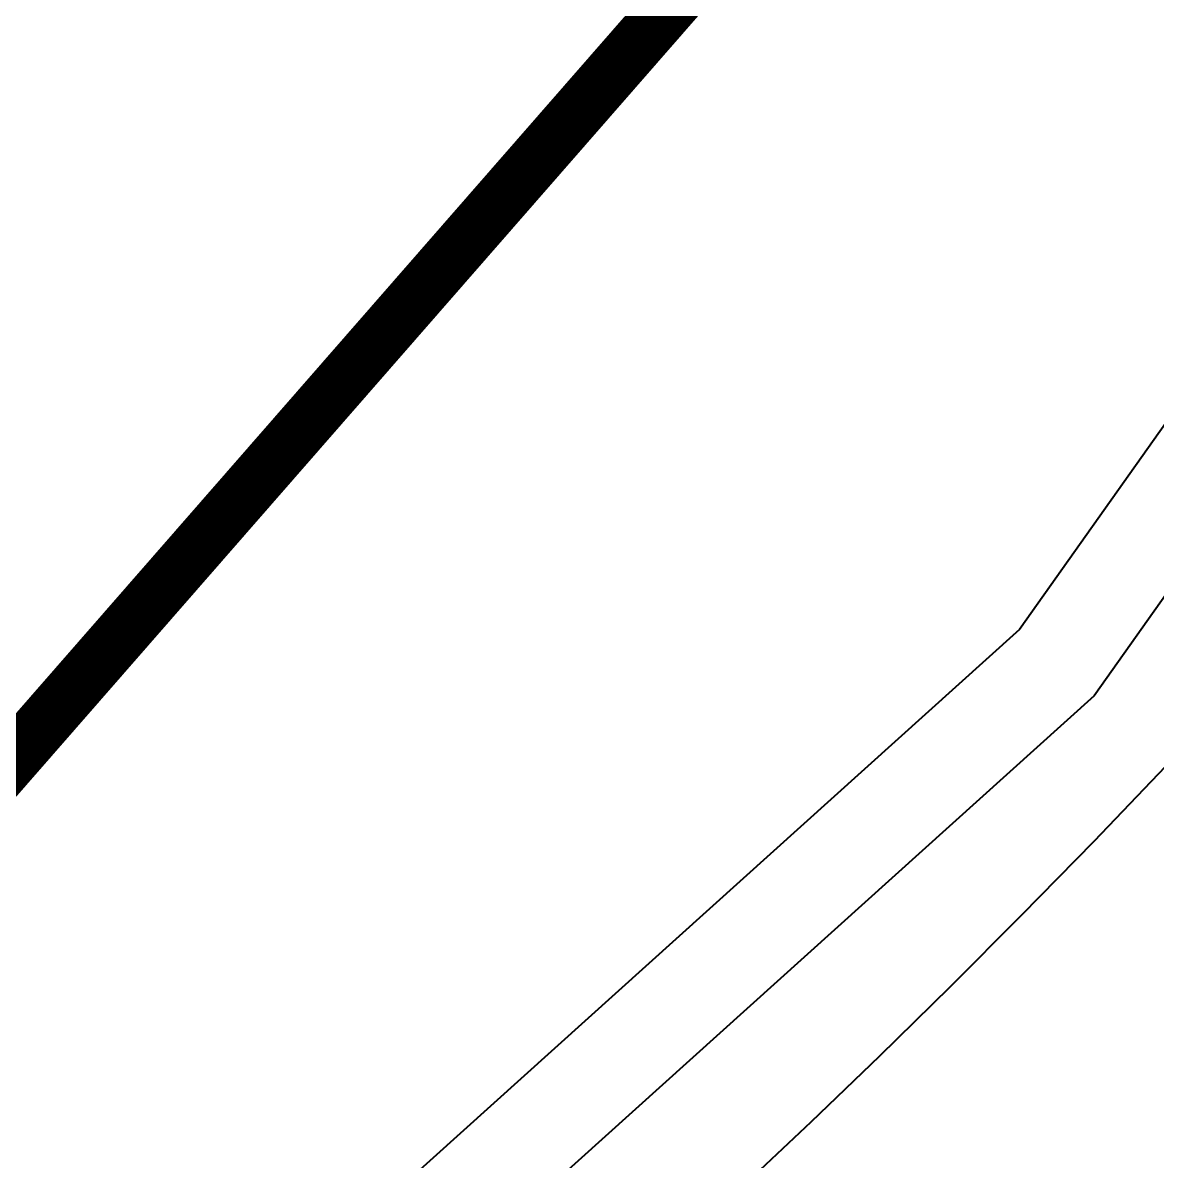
# Model space of a CAD drawing. Header units: metres. Extents: x 561401 to 594056, y 8460144 to 8508504.
# Drawn here: x 572865.59 to 572875.88, y 8476434.75 to 8476445.08 of the extents above; entities that cross this region are included whole.
import ezdxf

# ---------------------------------------------------------------- set-up
doc = ezdxf.new("R2010")
doc.units = ezdxf.units.M
doc.layers.add('1.1. DERECHO DE VIA', color=230, linetype='Continuous')
doc.layers.add('1.1. VIA EXISTENTE', color=252, linetype='Continuous')

msp = doc.modelspace()

# ---------------------------------------------------------------- linework, layer by layer
at = {"layer": '1.1. DERECHO DE VIA', "color": 230, "linetype": 'Continuous', "lineweight": 40, "ltscale": 0.2, "const_width": 0.5}
msp.add_lwpolyline([(572754.667, 8476392.248), (572772.304, 8476394.907), (572794.371, 8476393.212), (572813.176, 8476399.984), (572830.9, 8476409.146), (572846.511, 8476421.648), (572861.95, 8476434.34), (572874.91, 8476449.179), (572878.139, 8476468.614), (572873.433, 8476488.05), (572869.239, 8476507.601), (572865.249, 8476528.571), (572876.365, 8476544.537), (572889.821, 8476559.334), (572901.679, 8476575.158), (572907.186, 8476593.985), (572906.082, 8476612.556), (572896.243, 8476631.589), (572887.211, 8476649.29), (572876.143, 8476665.948), (572867.438, 8476683.797), (572859.869, 8476702.294), (572859.776, 8476714.566), (572856.629, 8476729.924)], dxfattribs=at)
at = {"layer": '1.1. VIA EXISTENTE', "color": 253, "linetype": 'Continuous', "lineweight": 40, "ltscale": 0.2, "true_color": 0x84a4a6}
for points in [[(572908.475, 8476614.067), (572909.146, 8476607.716), (572909.726, 8476598.488), (572910.095, 8476591.247), (572909.146, 8476582.758), (572906.189, 8476574.409), (572902.918, 8476569.137), (572898.114, 8476563.113), (572891.093, 8476557.25), (572887.347, 8476554.772), (572882.86, 8476550.65), (572879.112, 8476545.688), (572874.625, 8476539.14), (572872.04, 8476530.059), (572872.496, 8476519.246), (572873.846, 8476508.589), (572878.154, 8476488.545), (572881.811, 8476478.801), (572884.655, 8476468.379), (572884.249, 8476456.063), (572882.894, 8476449.702), (572875.304, 8476438.973), (572867.042, 8476431.529), (572836.694, 8476407.673)], [(572907.58, 8476613.972), (572908.249, 8476607.64), (572908.828, 8476598.437), (572909.193, 8476591.274), (572908.263, 8476582.961), (572905.373, 8476574.801), (572902.181, 8476569.656), (572897.468, 8476563.745), (572890.555, 8476557.973), (572886.791, 8476555.483), (572882.191, 8476551.258), (572878.381, 8476546.214), (572873.8, 8476539.528), (572871.134, 8476530.166), (572871.599, 8476519.171), (572872.958, 8476508.438), (572877.288, 8476488.291), (572880.954, 8476478.523), (572883.751, 8476468.273), (572883.352, 8476456.172), (572882.053, 8476450.071), (572874.627, 8476439.574), (572866.462, 8476432.218), (572836.137, 8476408.381)], [(572881.334, 8476445.362), (572881.053, 8476444.876), (572880.754, 8476444.376), (572880.432, 8476443.862), (572880.083, 8476443.331), (572879.703, 8476442.781), (572879.288, 8476442.209), (572878.833, 8476441.615), (572878.334, 8476440.996), (572877.789, 8476440.352), (572877.204, 8476439.687), (572876.589, 8476439.011), (572875.952, 8476438.33), (572875.301, 8476437.651), (572874.646, 8476436.982), (572873.994, 8476436.33), (572873.356, 8476435.703), (572872.734, 8476435.104), (572872.119, 8476434.525)]]:
    msp.add_lwpolyline(points, dxfattribs=at)

doc.saveas('drawing.dxf')
